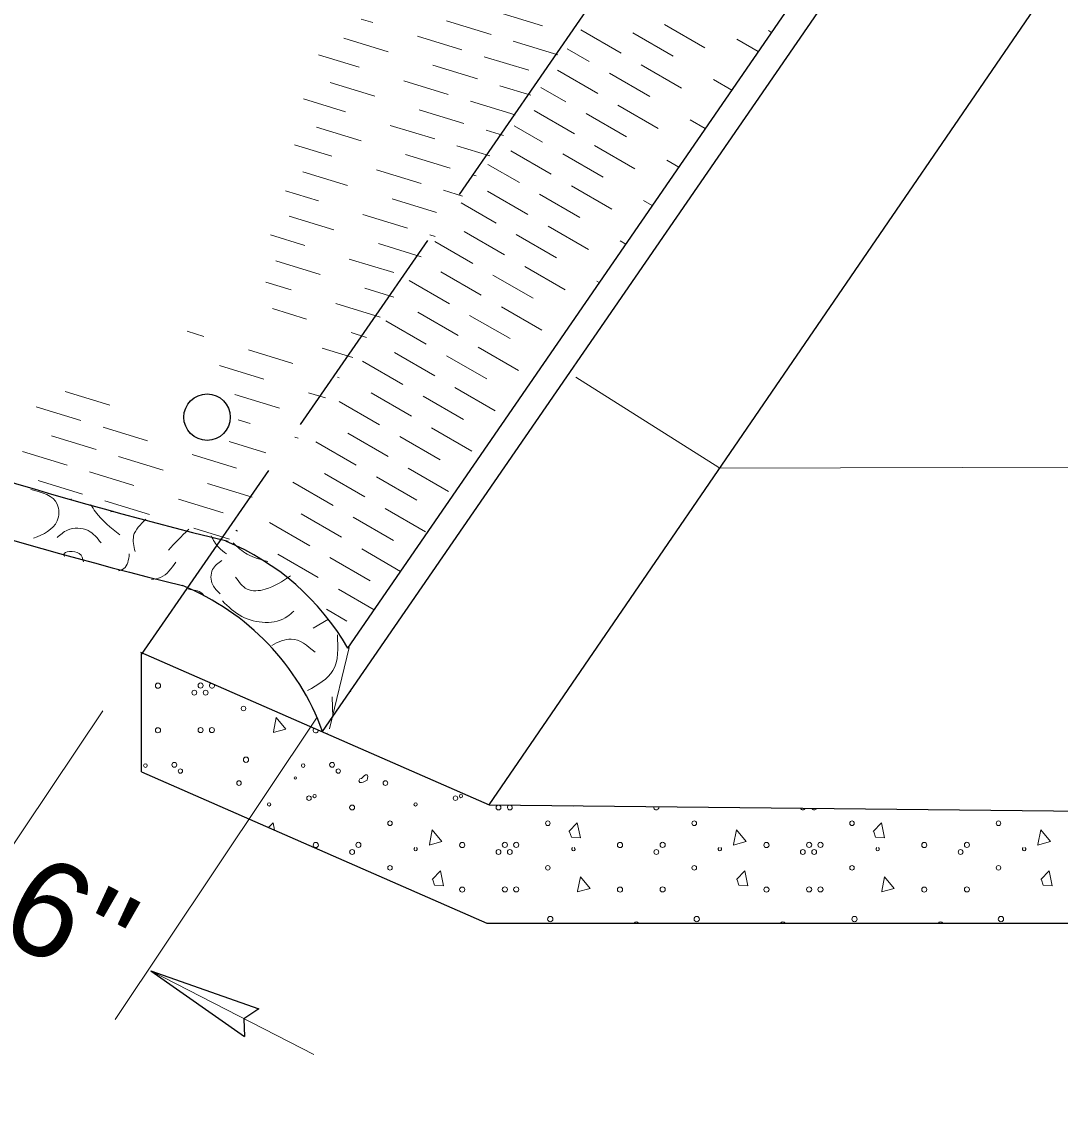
# Model space of a CAD drawing. Extents: x -393 to -23, y 148 to 422.
# Drawn here: x -322.41 to -306.81, y 296.61 to 313.05 of the extents above; entities that cross this region are included whole.
import ezdxf

# ---------------------------------------------------------------- set-up
doc = ezdxf.new("R2010")
doc.units = 0
doc.header["$LTSCALE"] = 0.56
doc.linetypes.add('LONG_DASHED', pattern=[7.5, 6, -1.5])
doc.layers.add('1', color=7, linetype='Continuous', lineweight=13)

msp = doc.modelspace()

# ---------------------------------------------------------------- linework, layer by layer
at = {"layer": '1', "linetype": 'LONG_DASHED', "lineweight": 25}
msp.add_line((-320.6087, 303.5411), (-280.6528, 361.3556), dxfattribs=at)
at = {"layer": '1', "lineweight": 25}
for p, q in [((-317.5119, 303.6379), (-277.996, 361.0325)), ((-317.8888, 302.3843), (-277.7872, 360.6297)), ((-315.3888, 301.2826), (-276.1739, 358.5117)), ((-320.6258, 303.5752), (-315.3888, 301.2826)), ((-320.6087, 301.7763), (-320.6087, 303.5582)), ((-320.6087, 301.7763), (-315.4207, 299.505)), ((-315.3888, 301.2826), (-305.9112, 301.1807)), ((-315.4207, 299.505), (-305.4255, 299.505)), ((-320.4683, 298.7897), (-318.8474, 298.2174)), ((-320.4683, 298.7897), (-319.0618, 297.8014))]:
    msp.add_line(p, q, dxfattribs=at)
at = {"layer": '1'}
for p, q in [((-317.3094, 313.0888), (-317.1346, 313.0353)), ((-316.0281, 313.0631), (-315.3587, 312.8584)), ((-315.2564, 313.1931), (-314.587, 312.9884)), ((-314.0111, 312.9275), (-313.4048, 312.5775)), ((-313.2298, 312.8807), (-312.6236, 312.5307)), ((-312.7518, 313.0087), (-312.1455, 312.6587)), ((-311.1893, 312.9149), (-311.1431, 312.8882)), ((-317.5716, 312.803), (-316.9022, 312.5983)), ((-316.4652, 312.8307), (-315.7957, 312.626)), ((-315.024, 312.7561), (-314.3546, 312.5514)), ((-311.6674, 312.7868), (-311.3422, 312.5991)), ((-317.95, 312.5527), (-317.3392, 312.3659)), ((-314.2136, 312.6403), (-313.8829, 312.4494)), ((-316.2328, 312.3937), (-315.5633, 312.189)), ((-315.461, 312.5237), (-314.7916, 312.3191)), ((-313.1017, 312.4025), (-312.4955, 312.0525)), ((-314.3611, 312.3213), (-313.7548, 311.9713)), ((-313.5798, 312.2744), (-312.9736, 311.9244)), ((-317.7763, 312.1336), (-317.1068, 311.9289)), ((-316.6698, 312.1612), (-316.0004, 311.9566)), ((-315.2287, 312.0867), (-314.7597, 311.9433)), ((-314.612, 312.062), (-314.2329, 311.8432)), ((-312.0174, 312.1807), (-311.7404, 312.0207)), ((-318.1785, 311.8905), (-317.5439, 311.6965)), ((-316.4374, 311.7242), (-315.768, 311.5196)), ((-315.6657, 311.8542), (-314.9962, 311.6497)), ((-313.4518, 311.7963), (-312.8455, 311.4463)), ((-314.7111, 311.7151), (-314.1048, 311.3651)), ((-313.9298, 311.6682), (-313.3236, 311.3182)), ((-312.3674, 311.5744), (-312.1386, 311.4423)), ((-317.9809, 311.4642), (-317.3115, 311.2595)), ((-316.8745, 311.4918), (-316.2051, 311.2872)), ((-315.4333, 311.4172), (-315.1713, 311.3372)), ((-315.0103, 311.4837), (-314.5829, 311.237)), ((-318.3141, 311.2), (-317.7486, 311.0271)), ((-315.8703, 311.1849), (-315.3772, 311.0342)), ((-315.0611, 311.1088), (-314.4548, 310.7588)), ((-314.2798, 311.062), (-313.6736, 310.712)), ((-313.8017, 311.1901), (-313.1955, 310.8401)), ((-316.6421, 311.0548), (-315.9727, 310.8502)), ((-315.4087, 310.9055), (-314.9329, 310.6307)), ((-312.7174, 310.9682), (-312.5368, 310.8639)), ((-318.1856, 310.7947), (-317.5162, 310.5901)), ((-317.0792, 310.8224), (-316.4097, 310.6178)), ((-315.638, 310.7478), (-315.583, 310.731)), ((-314.1517, 310.5838), (-313.5455, 310.2338)), ((-318.4496, 310.5094), (-317.9532, 310.3577)), ((-316.075, 310.5155), (-315.7887, 310.428)), ((-315.4111, 310.5027), (-314.8048, 310.1527)), ((-314.6298, 310.4557), (-314.0236, 310.1058)), ((-316.8467, 310.3854), (-316.1773, 310.1807)), ((-315.8072, 310.3272), (-315.2829, 310.0245)), ((-313.0674, 310.362), (-312.935, 310.2856)), ((-318.3902, 310.1253), (-317.7208, 309.9207)), ((-317.2838, 310.153), (-316.6144, 309.9484)), ((-314.5018, 309.9777), (-313.8955, 309.6277)), ((-318.6745, 309.8462), (-318.1578, 309.6882)), ((-316.2797, 309.8461), (-316.2004, 309.8218)), ((-316.2056, 309.7489), (-315.6329, 309.4183)), ((-315.7611, 309.8964), (-315.1548, 309.5464)), ((-314.9798, 309.8495), (-314.3736, 309.4995)), ((-313.4174, 309.7557), (-313.3332, 309.7072)), ((-317.0514, 309.716), (-316.4062, 309.5188)), ((-318.5949, 309.4559), (-317.9255, 309.2512)), ((-317.4884, 309.4837), (-316.8191, 309.279)), ((-316.1111, 309.2903), (-315.5048, 308.9402)), ((-314.8517, 309.3714), (-314.2455, 309.0214)), ((-318.7437, 309.1354), (-318.3625, 309.0188)), ((-316.5892, 309.1621), (-315.9829, 308.8121)), ((-315.3298, 309.2433), (-314.7236, 308.8933)), ((-313.7674, 309.1495), (-313.7315, 309.1287)), ((-317.2561, 309.0466), (-316.8178, 308.9126)), ((-317.6931, 308.8143), (-317.0237, 308.6096)), ((-315.2018, 308.7652), (-314.5955, 308.4153)), ((-318.6447, 308.7392), (-318.1302, 308.5818)), ((-316.4611, 308.684), (-315.8548, 308.334)), ((-315.6798, 308.6371), (-315.0736, 308.2871)), ((-316.9392, 308.5559), (-316.3329, 308.2059)), ((-319.9239, 308.3982), (-319.6737, 308.3218)), ((-317.4607, 308.3772), (-317.2294, 308.3064)), ((-319.0043, 308.1171), (-318.3348, 307.9124)), ((-317.8977, 308.1448), (-317.4352, 308.0034)), ((-315.5517, 308.159), (-314.9455, 307.809)), ((-317.2892, 307.9497), (-316.6829, 307.5997)), ((-316.8111, 308.0777), (-316.2048, 307.7278)), ((-316.0298, 308.0309), (-315.4236, 307.6809)), ((-319.4412, 307.8847), (-318.7718, 307.6801)), ((-317.6654, 307.7077), (-317.6411, 307.7003)), ((-311.9373, 306.3488), (-314.0853, 307.7101)), ((-321.7565, 307.4946), (-321.0871, 307.2899)), ((-319.2089, 307.4477), (-318.5395, 307.243)), ((-318.1024, 307.4754), (-317.8468, 307.3972)), ((-317.1611, 307.4716), (-316.5548, 307.1216)), ((-315.9017, 307.5528), (-315.2955, 307.2027)), ((-317.6392, 307.3434), (-317.0329, 306.9934)), ((-316.3798, 307.4247), (-315.7736, 307.0747)), ((-322.1935, 307.2622), (-321.5241, 307.0575)), ((-321.1894, 306.9552), (-320.52, 306.7505)), ((-319.1573, 307.066), (-318.9765, 307.0107)), ((-321.9612, 306.8252), (-321.2917, 306.6205)), ((-318.3071, 306.806), (-318.2584, 306.7912)), ((-317.5111, 306.8653), (-316.9048, 306.5153)), ((-316.7298, 306.8184), (-316.1236, 306.4684)), ((-316.2518, 306.9466), (-315.6455, 306.5966)), ((-319.2938, 306.7417), (-318.7442, 306.5736)), ((-317.9892, 306.7373), (-317.3829, 306.3872)), ((-322.3982, 306.5927), (-321.7287, 306.3881)), ((-320.957, 306.5182), (-320.2876, 306.3135)), ((-319.8506, 306.5459), (-319.1812, 306.3413)), ((-316.6017, 306.3403), (-315.9955, 305.9903)), ((-311.9382, 306.3397), (-302.165, 306.3674)), ((-322.1658, 306.1558), (-321.4964, 305.9511)), ((-321.3941, 306.2858), (-320.7247, 306.0812)), ((-318.3392, 306.131), (-317.7329, 305.781)), ((-317.8611, 306.2591), (-317.2548, 305.9091)), ((-317.0798, 306.2122), (-316.4736, 305.8623)), ((-319.6182, 306.1088), (-318.9488, 305.9042)), ((-321.6628, 305.8637), (-321.6672, 305.8782)), ((-321.1617, 305.8487), (-320.4923, 305.6441)), ((-320.0553, 305.8765), (-319.3858, 305.6718)), ((-321.0331, 305.6956), (-321.0731, 305.6868)), ((-318.2111, 305.6529), (-317.6048, 305.3029)), ((-316.9518, 305.7341), (-316.3455, 305.3841)), ((-318.6892, 305.5248), (-318.0829, 305.1748)), ((-317.4298, 305.606), (-316.8236, 305.256)), ((-319.8228, 305.4394), (-319.2875, 305.2758)), ((-319.1935, 305.4118), (-319.1672, 305.3967)), ((-318.5611, 305.0467), (-317.9548, 304.6967)), ((-317.7798, 304.9998), (-317.1736, 304.6498)), ((-317.3017, 305.1279), (-316.7181, 304.7909)), ((-317.6517, 304.5217), (-317.1163, 304.2125)), ((-317.8294, 304.2202), (-317.5236, 304.0436)), ((-318.0336, 303.9357), (-317.7996, 304.0704)), ((-317.4913, 303.6451), (-317.7875, 302.4228)), ((-317.7373, 302.6007), (-317.7482, 302.9033)), ((-317.4697, 302.9858), (-317.4652, 302.9892)), ((-325.2702, 296.6057), (-321.1943, 302.6963)), ((-321.0083, 298.058), (-317.9702, 302.5977)), ((-317.8307, 302.3548), (-317.8221, 302.3616)), ((-318.0222, 297.5297), (-320.4683, 298.7907))]:
    msp.add_line(p, q, dxfattribs=at)
for points in [[(-318.6298, 302.3782), (-318.5882, 302.5967), (-318.4426, 302.4198), (-318.6349, 302.3678)], [(-317.2207, 301.6555), (-317.2518, 301.6399), (-317.2778, 301.6243), (-317.3038, 301.6191), (-317.3298, 301.6191), (-317.3454, 301.6451), (-317.3298, 301.6711), (-317.3038, 301.6763), (-317.2831, 301.6971), (-317.2674, 301.7179), (-317.2467, 301.7335), (-317.2207, 301.7335), (-317.2102, 301.7075), (-317.2154, 301.6815)], [(-317.215, 301.6805), (-317.2212, 301.6561), (-317.222, 301.6554)], [(-318.7016, 300.9413), (-318.6349, 301.0107), (-318.6123, 300.9022)], [(-316.2847, 300.6883), (-316.2431, 300.9067), (-316.0975, 300.7299), (-316.2898, 300.6779)], [(-314.1877, 300.8808), (-314.0629, 301.0107), (-314.0162, 300.7872), (-314.1513, 300.7976), (-314.1773, 300.8756)], [(-311.7127, 300.6883), (-311.6711, 300.9067), (-311.5255, 300.7299), (-311.7178, 300.6779)], [(-309.6157, 300.8808), (-309.4909, 301.0107), (-309.4442, 300.7872), (-309.5793, 300.7976), (-309.6053, 300.8756)], [(-307.1407, 300.6883), (-307.0991, 300.9067), (-306.9535, 300.7299), (-307.1458, 300.6779)], [(-316.2431, 300.1612), (-316.1182, 300.2911), (-316.0715, 300.0675), (-316.2067, 300.0779), (-316.2327, 300.1559)], [(-311.6711, 300.1612), (-311.5462, 300.2911), (-311.4995, 300.0675), (-311.6347, 300.0779), (-311.6607, 300.1559)], [(-307.0991, 300.1612), (-306.9742, 300.2911), (-306.9275, 300.0675), (-307.0627, 300.0779), (-307.0887, 300.1559)], [(-314.0577, 299.9842), (-314.0162, 300.2027), (-313.8706, 300.0258), (-314.0629, 299.9738)], [(-309.4857, 299.9842), (-309.4442, 300.2027), (-309.2986, 300.0258), (-309.4909, 299.9738)]]:
    msp.add_lwpolyline(points, dxfattribs=at)
at = {"layer": '1', "lineweight": 25}
msp.add_lwpolyline([(-318.8474, 298.2174), (-319.0728, 298.0677), (-319.0618, 297.8014)], dxfattribs=at)
msp.add_circle((-319.626, 307.1069), 0.3486, dxfattribs=at)
at = {"layer": '1'}
for centre, radius in [((-320.3637, 303.0728), 0.0389), ((-319.8178, 302.9675), 0.0368), ((-319.7228, 303.0753), 0.0385), ((-319.6475, 302.9675), 0.0368), ((-319.0778, 302.7302), 0.0343), ((-320.3637, 302.4032), 0.0389), ((-319.7228, 302.4057), 0.0385), ((-319.5525, 302.4057), 0.0385), ((-320.5523, 301.873), 0.0269), ((-320.1183, 301.8837), 0.0366), ((-319.0408, 301.96), 0.0399), ((-318.1812, 301.873), 0.0269), ((-317.7472, 301.8837), 0.0366), ((-320.026, 301.789), 0.0321), ((-318.2998, 301.6862), 0.0158), ((-317.6548, 301.789), 0.0321), ((-319.1463, 301.6097), 0.0344), ((-316.9455, 301.6097), 0.0344), ((-318.0942, 301.3828), 0.0338), ((-318.011, 301.4145), 0.0244), ((-315.8933, 301.3828), 0.0338), ((-315.8102, 301.4145), 0.0244), ((-318.6928, 301.288), 0.025), ((-317.4467, 301.2432), 0.0368), ((-316.492, 301.288), 0.025), ((-315.2458, 301.2432), 0.0368), ((-316.877, 301.0058), 0.0343), ((-314.5058, 301.0058), 0.0343), ((-312.305, 301.0058), 0.0343), ((-309.9338, 301.0058), 0.0343), ((-307.733, 301.0058), 0.0343), ((-317.9925, 300.6788), 0.0389), ((-317.3517, 300.6813), 0.0385), ((-315.7917, 300.6788), 0.0389), ((-315.1508, 300.6813), 0.0385), ((-314.9805, 300.6813), 0.0385), ((-313.4205, 300.6788), 0.0389), ((-312.7797, 300.6813), 0.0385), ((-311.2197, 300.6788), 0.0389), ((-310.5788, 300.6813), 0.0385), ((-310.4085, 300.6813), 0.0385), ((-308.8485, 300.6788), 0.0389), ((-308.2077, 300.6813), 0.0385), ((-317.4467, 300.5735), 0.0368), ((-315.2458, 300.5735), 0.0368), ((-315.0755, 300.5735), 0.0368), ((-312.8747, 300.5735), 0.0368), ((-310.6738, 300.5735), 0.0368), ((-310.5035, 300.5735), 0.0368), ((-308.3027, 300.5735), 0.0368), ((-316.877, 300.3362), 0.0343), ((-314.5058, 300.3362), 0.0343), ((-312.305, 300.3362), 0.0343), ((-309.9338, 300.3362), 0.0343), ((-307.733, 300.3362), 0.0343), ((-315.7917, 300.0092), 0.0389), ((-315.1508, 300.0117), 0.0385), ((-314.9805, 300.0117), 0.0385), ((-313.4205, 300.0092), 0.0389), ((-312.7797, 300.0117), 0.0385), ((-311.2197, 300.0092), 0.0389), ((-310.5788, 300.0117), 0.0385), ((-310.4085, 300.0117), 0.0385), ((-308.8485, 300.0092), 0.0389), ((-308.2077, 300.0117), 0.0385), ((-314.4688, 299.566), 0.0399), ((-312.268, 299.566), 0.0399), ((-309.8968, 299.566), 0.0399), ((-307.696, 299.566), 0.0399)]:
    msp.add_circle(centre, radius, dxfattribs=at)
at = {"layer": '1', "lineweight": 25}
for centre, radius, start, end in [((-304.1177, 367.3374), 63.9258, 240.51631, 256.25204), ((-304.7329, 366.6533), 63.9258, 240.51631, 256.1888), ((-320.7693, 301.7675), 3.7562, 29.86476, 67.6996), ((-321.4188, 301.1005), 3.7562, 19.98549, 67.6996)]:
    msp.add_arc(centre, radius, start, end, dxfattribs=at)
at = {"layer": '1'}
for centre, radius, start, end in [((-319.5525, 303.0753), 0.0385, 110.7623, 21.95178), ((-317.9925, 302.4032), 0.0389, 129.40661, 3.30747), ((-316.84, 301.96), 0.0399, 231.83896, 260.87512), ((-315.0755, 301.2432), 0.0368, 100.78965, 77.97815), ((-314.1208, 301.288), 0.025, 229.07576, 309.69204), ((-312.8747, 301.2432), 0.0368, 159.70937, 19.05842), ((-310.6738, 301.2432), 0.0368, 197.25629, 341.5115), ((-310.5035, 301.2432), 0.0368, 200.28203, 338.48576), ((-316.492, 300.6183), 0.025, 120.61461, 59.38539), ((-314.1208, 300.6183), 0.025, 120.61461, 59.38539), ((-311.92, 300.6183), 0.025, 120.61461, 59.38539), ((-309.5488, 300.6183), 0.025, 120.61461, 59.38539), ((-307.348, 300.6183), 0.025, 120.61461, 59.38539), ((-313.6092, 299.479), 0.0269, 75.39732, 104.60268), ((-313.1752, 299.4897), 0.0366, 24.75659, 155.24341), ((-311.4083, 299.479), 0.0269, 75.39732, 104.60268), ((-310.9743, 299.4897), 0.0366, 24.75659, 155.24341), ((-309.0372, 299.479), 0.0269, 75.39732, 104.60268), ((-308.6032, 299.4897), 0.0366, 24.75659, 155.24341), ((-306.8363, 299.479), 0.0269, 75.39732, 104.60268)]:
    msp.add_arc(centre, radius, start, end, dxfattribs=at)
for points in [[(-322.2348, 305.2872), (-321.8782, 305.5484), (-321.8771, 305.7989), (-322.275, 306.0216)], [(-321.3723, 305.7933), (-321.3027, 305.686), (-320.9364, 305.3407)], [(-320.7079, 305.091), (-320.7293, 305.3226), (-320.5441, 305.5747)], [(-321.2183, 305.2192), (-321.4109, 305.4032), (-321.7233, 305.4096), (-321.8793, 305.298)], [(-320.2054, 305.1097), (-319.9072, 305.4178), (-319.8988, 305.4256)], [(-319.5658, 305.3257), (-319.4509, 305.1481), (-319.3338, 305.0543)], [(-319.2332, 305.2177), (-319.0214, 305.0479), (-318.7106, 304.9408)], [(-321.7705, 305.0144), (-321.7769, 305.0358), (-321.5455, 305.0574), (-321.4837, 304.9332)], [(-320.7946, 305.0543), (-320.8766, 304.8318), (-320.9576, 304.7967)], [(-320.4626, 304.6683), (-320.3247, 304.6999), (-320.0958, 304.9306)], [(-319.4052, 304.9536), (-319.5422, 304.8194), (-319.5415, 304.5897), (-319.4281, 304.4544)], [(-318.3742, 304.723), (-318.7545, 304.5208), (-319.0255, 304.5237), (-319.1974, 304.7057)], [(-319.9065, 304.5208), (-319.6991, 304.4572), (-319.6812, 304.4388)], [(-319.3957, 304.3472), (-319.1032, 304.1128), (-318.4143, 304.1152), (-318.3243, 304.1908)], [(-318.1154, 303.0006), (-317.7344, 303.3013), (-317.6665, 303.8384)], [(-318.0025, 303.5754), (-318.3607, 303.7738), (-318.6548, 303.6791)]]:
    msp.add_spline(points, degree=3, dxfattribs=at)

# ---------------------------------------------------------------- texts
msp.add_text("6''", height=1.442, rotation=332.728, dxfattribs=at).set_placement((-322.8078, 299.3218))

doc.saveas('drawing.dxf')
